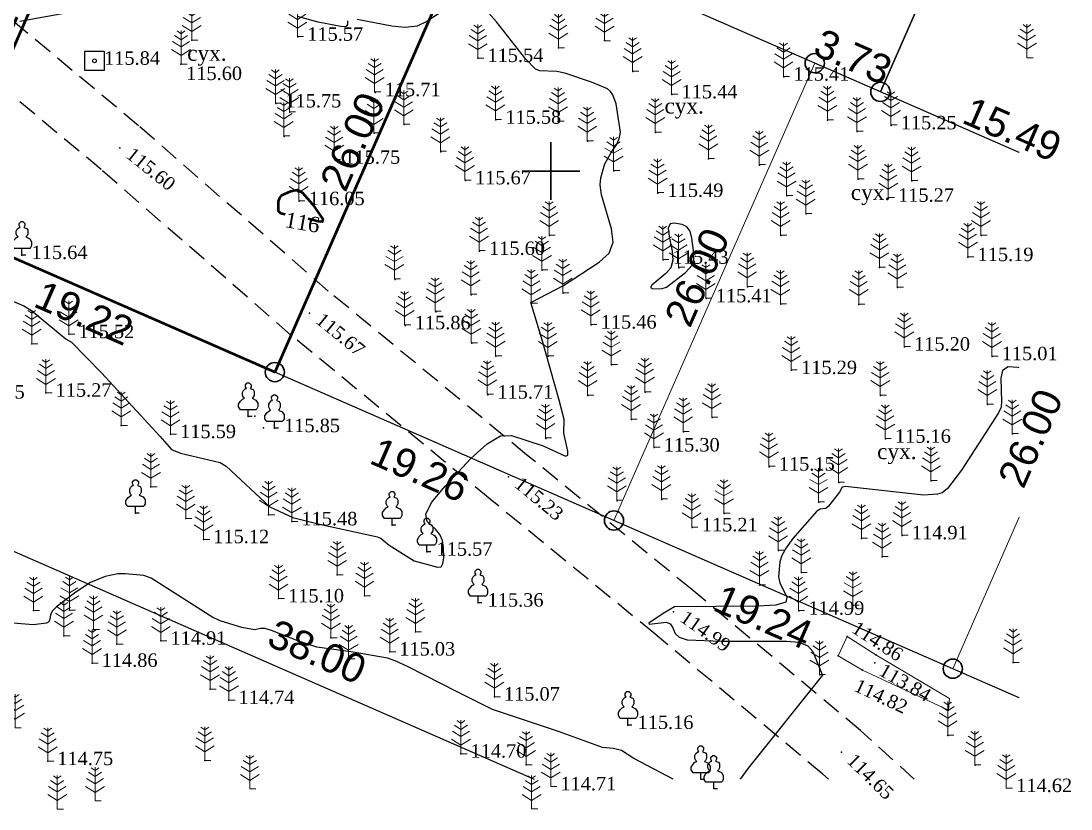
# Model space of a CAD drawing. Header units: millimetres. Extents: x 5405437 to 5405527.1, y 5524916.6 to 5524993.8.
# Drawn here: x 5405472.4 to 5405527.1, y 5524916.8 to 5524957.8 of the extents above; entities that cross this region are included whole.
import ezdxf
from ezdxf.enums import TextEntityAlignment as Align

# ---------------------------------------------------------------- set-up
doc = ezdxf.new("R2010")
doc.units = ezdxf.units.MM
doc.linetypes.add('DASHEDX2', pattern=[1.5, 1, -0.5])
for name, color, linetype, lineweight in [('11900000', 1, 'Continuous', 30), ('рельеф', 7, 'Continuous', 0), ('ТОЧКИ', 7, 'Continuous', 30)]:
    doc.layers.add(name, color=color, linetype=linetype, lineweight=lineweight)
for name, color, linetype in [('SC007', 7, 'Continuous'), ('горизонтали', 42, 'Continuous'), ('дороги', 7, 'Continuous'), ('Ділянки_Межі', 10, 'Continuous'), ('надписи', 7, 'Continuous'), ('отметки', 7, 'Continuous'), ('промеры', 185, 'Continuous'), ('Растительность', 7, 'Continuous')]:
    doc.layers.add(name, color=color, linetype=linetype)
doc.styles.get("Standard").update_dxf_attribs({"font": 'arial.ttf'})
doc.styles.add('times', font='times.ttf')
doc.linetypes.add('канава 0', pattern='A,0.9,0,["|",Standard,S=0.25,R=0,X=0,Y=0],0.1', length=1)

# ---------------------------------------------------------------- blocks, each defined once
blk = doc.blocks.new('SYMBOL902')
at = {"layer": 'SC007'}
blk.add_lwpolyline([(-1.25, -1.25), (-1.25, 1.25), (1.25, 1.25), (1.25, -1.25)], close=True, dxfattribs=at)
blk.add_circle((0, 0), 0.25, dxfattribs=at)
blk = doc.blocks.new('A$C51FE15A3')
at = {"layer": 'Растительность', "color": 94, "lineweight": 0}
for points in [[(-0.201, 1.726), (0, 1.584), (0.201, 1.726)], [(0, 1.75), (0, 0), (0.319, 0)], [(-0.447, 1.172), (0, 0.895), (0.447, 1.172)], [(-0.343, 1.489), (0, 1.267), (0.343, 1.489)], [(-0.493, 0.753), (0, 0.444), (0.493, 0.753)]]:
    blk.add_lwpolyline(points, dxfattribs=at)
blk = doc.blocks.new('A$C2ACB5305')
at = {"layer": 'Растительность'}
blk.add_lwpolyline([(0.2, 0), (0.2, 0), (0, 0), (0, 0.35), (-0.4, 0.35), (-0.5, 0.5), (-0.5, 0.65), (-0.4, 0.8), (-0.3, 0.9), (-0.2, 0.95), (-0.25, 1), (-0.3, 1.1), (-0.3, 1.25), (-0.25, 1.35), (-0.15, 1.45), (-0.1, 1.45), (-0.15, 1.55), (-0.15, 1.65), (-0.05, 1.75), (0.05, 1.75), (0.15, 1.65), (0.15, 1.55), (0.1, 1.45), (0.25, 1.4), (0.3, 1.3), (0.3, 1.1), (0.25, 1), (0.2, 0.95), (0.4, 0.85), (0.5, 0.7), (0.5, 0.5), (0.45, 0.4), (0.4, 0.35), (0, 0.35)], dxfattribs=at)

msp = doc.modelspace()

# ---------------------------------------------------------------- linework, layer by layer
at = {"layer": '11900000', "color": 7}
for points in [[(5405500, 5524948.5, 0), (5405500, 5524951.5, 0)], [(5405500, 5524948.5, 0), (5405500, 5524951.5, 0)], [(5405498.5, 5524950, 0), (5405501.5, 5524950, 0)], [(5405498.5, 5524950, 0), (5405501.5, 5524950, 0)]]:
    msp.add_polyline3d(points, dxfattribs=at)
at = {"layer": 'горизонтали', "color": 32}
for points in [[(5405471.247, 5524943.542, 115.5), (5405472.587, 5524942.982, 115.5), (5405472.977, 5524942.742, 115.5), (5405474.787, 5524941.242, 115.5), (5405475.057, 5524941.092, 115.5), (5405476.617, 5524939.502, 115.5), (5405479.657, 5524936.202, 115.5), (5405480.257, 5524935.502, 115.5), (5405480.727, 5524935.322, 115.5), (5405482.787, 5524934.832, 115.5), (5405483.107, 5524934.632, 115.5), (5405485.377, 5524932.522, 115.5), (5405486.577, 5524931.972, 115.5), (5405487.967, 5524931.622, 115.5), (5405490.987, 5524930.952, 115.5), (5405491.177, 5524930.872, 115.5), (5405491.587, 5524930.532, 115.5), (5405492.887, 5524929.702, 115.5), (5405494.107, 5524929.382, 115.5), (5405494.287, 5524929.402, 115.5), (5405494.387, 5524929.562, 115.5), (5405494.427, 5524929.862, 115.5), (5405494.417, 5524930.412, 115.5), (5405494.367, 5524930.772, 115.5), (5405494.227, 5524931.082, 115.5), (5405493.997, 5524931.362, 115.5), (5405493.567, 5524931.762, 115.5), (5405493.487, 5524932.142, 115.5), (5405493.797, 5524932.752, 115.5), (5405494.497, 5524933.592, 115.5), (5405495.837, 5524935.032, 115.5), (5405496.677, 5524935.802, 115.5), (5405497.377, 5524936.212, 115.5), (5405497.947, 5524936.242, 115.5), (5405499.597, 5524935.692, 115.5), (5405500.757, 5524935.152, 115.5), (5405500.887, 5524935.212, 115.5), (5405500.887, 5524935.422, 115.5), (5405500.677, 5524936.352, 115.5), (5405500.687, 5524937.072, 115.5), (5405500.437, 5524938.082, 115.5), (5405499.527, 5524941.262, 115.5), (5405498.957, 5524943.152, 115.5), (5405500.647, 5524944.052, 115.5), (5405502.517, 5524945.252, 115.5), (5405503.027, 5524945.722, 115.5), (5405503.237, 5524946.302, 115.5), (5405503.157, 5524946.992, 115.5), (5405502.637, 5524948.772, 115.5), (5405502.567, 5524949.282, 115.5), (5405502.597, 5524949.652, 115.5), (5405502.807, 5524950.372, 115.5), (5405503.117, 5524950.942, 115.5), (5405503.407, 5524951.362, 115.5), (5405503.557, 5524951.672, 115.5), (5405503.617, 5524952.032, 115.5), (5405503.387, 5524953.502, 115.5), (5405503.227, 5524953.962, 115.5), (5405503.107, 5524954.142, 115.5), (5405502.947, 5524954.282, 115.5), (5405502.117, 5524954.632, 115.5), (5405500.727, 5524955.102, 115.5), (5405500.317, 5524955.192, 115.5), (5405499.427, 5524955.212, 115.5), (5405499.207, 5524955.312, 115.5), (5405498.697, 5524955.832, 115.5), (5405497.177, 5524957.772, 115.5), (5405496.777, 5524958.222, 115.5)], [(5405476.687, 5524958.562, 115.5), (5405472.377, 5524957.792, 115.5)], [(5405494.657, 5524958.512, 115.5), (5405493.547, 5524957.792, 115.5), (5405493.037, 5524957.552, 115.5), (5405492.427, 5524957.482, 115.5), (5405491.717, 5524957.552, 115.5), (5405489.917, 5524957.892, 115.5)], [(5405489.417, 5524957.822, 115.5), (5405489.417, 5524957.632, 115.5), (5405489.357, 5524957.532, 115.5), (5405489.167, 5524957.512, 115.5), (5405487.897, 5524957.762, 115.5), (5405486.817, 5524958.042, 115.5)], [(5405524.361, 5524939.762, 115), (5405524.307, 5524939.772, 115), (5405523.787, 5524939.802, 115), (5405523.487, 5524939.622, 115), (5405523.397, 5524939.212, 115), (5405523.437, 5524938.012, 115), (5405523.417, 5524937.712, 115), (5405523.277, 5524937.422, 115), (5405521.367, 5524934.432, 115), (5405520.637, 5524933.472, 115), (5405520.357, 5524933.252, 115), (5405520.107, 5524933.172, 115), (5405519.377, 5524933.132, 115), (5405515.317, 5524933.572, 115), (5405515.157, 5524933.552, 115), (5405515.007, 5524933.282, 115), (5405514.437, 5524932.562, 115), (5405514.297, 5524932.442, 115), (5405514.007, 5524932.392, 115), (5405513.837, 5524932.302, 115), (5405512.587, 5524930.872, 115), (5405512.237, 5524930.392, 115), (5405512.007, 5524929.992, 115), (5405511.907, 5524929.652, 115), (5405511.847, 5524928.882, 115), (5405511.907, 5524928.572, 115), (5405512.277, 5524927.812, 115), (5405512.217, 5524927.552, 115), (5405511.707, 5524927.402, 115), (5405510.757, 5524927.342, 115), (5405506.437, 5524927.322, 115), (5405505.837, 5524926.972, 115), (5405505.087, 5524926.472, 115), (5405505.117, 5524926.412, 115), (5405506.007, 5524926.522, 115), (5405506.197, 5524926.432, 115), (5405506.327, 5524926.252, 115), (5405506.467, 5524925.922, 115), (5405506.667, 5524925.732, 115), (5405507.097, 5524925.602, 115), (5405508.877, 5524925.522, 115), (5405512.267, 5524925.532, 115), (5405512.917, 5524925.482, 115), (5405513.367, 5524925.292, 115), (5405513.617, 5524924.982, 115), (5405514.087, 5524923.822, 115), (5405514.137, 5524923.762, 115), (5405510.257, 5524918.922, 115), (5405509.851, 5524918.345, 115)], [(5405506.365, 5524918.345, 115), (5405504.307, 5524919.412, 115), (5405503.667, 5524919.842, 115), (5405503.257, 5524919.942, 115), (5405502.677, 5524919.992, 115), (5405500.397, 5524920.822, 115), (5405496.957, 5524921.962, 115), (5405495.117, 5524922.882, 115), (5405492.577, 5524924.192, 115), (5405491.907, 5524924.502, 115), (5405491.497, 5524924.642, 115), (5405489.717, 5524924.962, 115), (5405487.817, 5524925.212, 115), (5405486.837, 5524925.542, 115), (5405485.467, 5524926.082, 115), (5405485.117, 5524926.182, 115), (5405484.917, 5524926.182, 115), (5405484.577, 5524926.112, 115), (5405483.927, 5524926.242, 115), (5405482.847, 5524926.562, 115), (5405482.417, 5524926.762, 115), (5405479.207, 5524928.812, 115), (5405478.827, 5524928.942, 115), (5405477.857, 5524929.032, 115), (5405477.477, 5524929.032, 115), (5405476.817, 5524928.892, 115), (5405476.057, 5524928.582, 115), (5405475.287, 5524928.082, 115), (5405474.287, 5524927.322, 115), (5405474.057, 5524927.082, 115), (5405473.967, 5524926.902, 115), (5405473.937, 5524926.672, 115), (5405473.877, 5524926.542, 115), (5405473.767, 5524926.462, 115), (5405473.067, 5524926.382, 115), (5405472.027, 5524926.462, 115)]]:
    msp.add_polyline3d(points, dxfattribs=at)
at = {"layer": 'горизонтали', "color": 32, "lineweight": 50}
for points in [[(5405485.837, 5524948.412, 116), (5405485.897, 5524948.602, 116), (5405486.007, 5524948.742, 116), (5405486.467, 5524948.962, 116), (5405486.797, 5524949.022, 116), (5405487.067, 5524948.882, 116), (5405487.597, 5524948.272, 116), (5405488.137, 5524947.492, 116), (5405488.107, 5524947.362, 116), (5405487.897, 5524947.382, 116), (5405487.372, 5524947.522, 116)], [(5405486.182, 5524947.73, 116), (5405486.167, 5524947.732, 116), (5405485.947, 5524947.792, 116), (5405485.827, 5524947.912, 116), (5405485.837, 5524948.412, 116), (5405485.837, 5524948.412, 116)]]:
    msp.add_polyline3d(points, dxfattribs=at)
at = {"layer": 'горизонтали', "color": 32}
msp.add_polyline3d([(5405505.787, 5524943.882, 115.5), (5405506.007, 5524943.962, 115.5), (5405506.997, 5524944.722, 115.5), (5405507.357, 5524945.102, 115.5), (5405507.427, 5524945.242, 115.5), (5405507.417, 5524945.872, 115.5), (5405507.337, 5524946.502, 115.5), (5405507.247, 5524946.872, 115.5), (5405507.077, 5524947.102, 115.5), (5405506.837, 5524947.222, 115.5), (5405506.407, 5524947.292, 115.5), (5405506.197, 5524947.252, 115.5), (5405506.107, 5524947.022, 115.5), (5405506.147, 5524946.602, 115.5), (5405506.307, 5524945.832, 115.5), (5405506.337, 5524945.362, 115.5), (5405506.237, 5524944.972, 115.5), (5405505.977, 5524944.672, 115.5), (5405505.257, 5524944.062, 115.5), (5405505.187, 5524943.932, 115.5), (5405505.297, 5524943.872, 115.5), (5405505.787, 5524943.882, 115.5)], close=True, dxfattribs=at)
at = {"layer": 'дороги', "color": 7, "linetype": 'DASHEDX2', "elevation": 112.707}
for points in [[(5405518.902, 5524918.345), (5405516.109, 5524920.874), (5405507.325, 5524928.213), (5405498.739, 5524935.236), (5405488.419, 5524943.754), (5405478.555, 5524952.36), (5405468.249, 5524960.953), (5405455.043, 5524972.142), (5405441.617, 5524984.044)], [(5405514.44, 5524918.345), (5405514.139, 5524918.61), (5405505.413, 5524925.901), (5405496.835, 5524932.918), (5405486.477, 5524941.466), (5405476.607, 5524950.078), (5405466.319, 5524958.657), (5405453.079, 5524969.874), (5405441.617, 5524980.035)]]:
    msp.add_lwpolyline(points, dxfattribs=at)
at = {"layer": 'Ділянки_Межі', "lineweight": 25}
for points in [[(5405441.617, 5524959.331), (5405454.09, 5524981.728), (5405478.451, 5524971.063), (5405468.029, 5524947.243), (5405453.355, 5524953.667), (5405450.548, 5524947.255), (5405441.617, 5524951.134)], [(5405524.361, 5524970.586), (5405517.141, 5524954.124), (5405513.725, 5524955.62), (5405499.497, 5524961.849)], [(5405517.141, 5524954.124), (5405524.361, 5524970.586)], [(5405524.361, 5524950.963), (5405517.141, 5524954.124)], [(5405524.361, 5524922.58), (5405520.904, 5524924.094), (5405503.281, 5524931.809), (5405485.638, 5524939.534), (5405468.029, 5524947.243), (5405453.355, 5524953.667), (5405450.548, 5524947.255), (5405447.741, 5524940.842), (5405469.694, 5524931.231), (5405499.127, 5524918.345)]]:
    msp.add_lwpolyline(points, dxfattribs=at)
at = {"layer": 'Ділянки_Межі', "lineweight": 50}
msp.add_lwpolyline([(5405468.029, 5524947.243), (5405478.451, 5524971.063), (5405481.853, 5524969.573), (5405496.065, 5524963.351), (5405485.638, 5524939.534)], close=True, dxfattribs=at)
at = {"layer": 'Ділянки_Межі', "lineweight": 0}
msp.add_lwpolyline([(5405485.638, 5524939.534), (5405496.065, 5524963.351), (5405499.497, 5524961.849), (5405513.725, 5524955.62), (5405503.281, 5524931.809)], close=True, dxfattribs=at)
for points in [[(5405503.281, 5524931.809), (5405513.725, 5524955.62), (5405517.141, 5524954.124), (5405524.361, 5524950.963)], [(5405524.361, 5524931.99), (5405520.904, 5524924.094), (5405503.281, 5524931.809)], [(5405520.904, 5524924.094), (5405524.361, 5524931.99)], [(5405464.148, 5524918.345), (5405469.694, 5524931.231), (5405499.127, 5524918.345)], [(5405524.361, 5524922.58), (5405520.904, 5524924.094)]]:
    msp.add_lwpolyline(points, dxfattribs=at)
at = {"layer": 'отметки', "color": 7}
for p in [(5405481.322, 5524956.818, 115.546), (5405486.827, 5524956.986, 115.569), (5405502.787, 5524956.792, 115.395), (5405500.39, 5524956.425, 115.46), (5405480.755, 5524955.573, 115.604), (5405496.2, 5524955.88, 115.544), (5405504.259, 5524955.194, 115.456), (5405512.115, 5524954.909, 115.414), (5405490.852, 5524954.098, 115.71), (5405506.296, 5524953.987, 115.444), (5405485.688, 5524953.515, 115.75), (5405486.416, 5524953.064, 115.729), (5405492.365, 5524952.421, 115.701), (5405497.129, 5524952.664, 115.578), (5405500.383, 5524952.575, 115.59), (5405514.395, 5524952.65, 115.346), (5405517.7, 5524952.375, 115.247), (5405486.117, 5524951.806, 115.787), (5405490.805, 5524951.972, 115.707), (5405505.44, 5524952.006, 115.433), (5405515.931, 5524952.058, 115.302), (5405477.581, 5524951.219, 115.596), (5405501.911, 5524951.555, 115.569), (5405488.755, 5524950.58, 115.753), (5405494.275, 5524951.004, 115.729), (5405508.201, 5524950.635, 115.465), (5405503.277, 5524950.01, 115.466), (5405510.856, 5524950.314, 115.404), (5405495.552, 5524949.511, 115.674), (5405515.977, 5524949.577, 115.353), (5405518.772, 5524949.489, 115.137), (5405486.906, 5524948.427, 116.05), (5405505.567, 5524948.856, 115.486), (5405512.272, 5524948.707, 115.361), (5405517.561, 5524948.602, 115.266), (5405513.276, 5524947.77, 115.317), (5405499.924, 5524946.65, 115.608), (5405511.964, 5524946.65, 115.383), (5405522.379, 5524946.645, 115.135), (5405472.486, 5524945.62, 115.639), (5405496.285, 5524945.835, 115.598), (5405505.833, 5524945.375, 115.429), (5405521.696, 5524945.514, 115.19), (5405499.548, 5524944.84, 115.549), (5405506.662, 5524944.969, 115.522), (5405517.099, 5524944.978, 115.232), (5405491.891, 5524944.363, 115.879), (5405510.22, 5524943.974, 115.341), (5405495.858, 5524943.561, 115.656), (5405500.637, 5524943.647, 115.486), (5405518.03, 5524943.934, 115.182), (5405498.996, 5524943.104, 115.498), (5405508.079, 5524943.367, 115.412), (5405511.959, 5524943.066, 115.351), (5405516.027, 5524943.053, 115.268), (5405487.448, 5524942.61, 115.672), (5405494.009, 5524942.679, 115.747), (5405492.418, 5524941.965, 115.86), (5405502.091, 5524941.999, 115.461), (5405474.918, 5524941.502, 115.524), (5405472.992, 5524941.013, 115.4), (5405495.886, 5524941.042, 115.632), (5405518.394, 5524940.851, 115.203), (5405497.142, 5524940.364, 115.647), (5405499.857, 5524940.358, 115.497), (5405522.951, 5524940.355, 115.011), (5405503.161, 5524939.913, 115.424), (5405512.517, 5524939.631, 115.291), (5405473.735, 5524938.453, 115.267), (5405496.716, 5524938.354, 115.709), (5405501.929, 5524938.316, 115.443), (5405504.906, 5524938.485, 115.374), (5405517.142, 5524938.317, 115.095), (5405522.705, 5524937.85, 115.021), (5405484.257, 5524937.224, 115.766), (5405484.598, 5524937.235, 115.868), (5405504.192, 5524937.072, 115.32), (5405508.389, 5524937.169, 115.265), (5405477.652, 5524936.759, 115.284), (5405485.047, 5524936.636, 115.768), (5405485.622, 5524936.608, 115.847), (5405506.897, 5524936.433, 115.304), (5405524.009, 5524936.324, 114.964), (5405480.213, 5524936.298, 115.587), (5405499.743, 5524936.083, 115.546), (5405517.399, 5524936.057, 115.158), (5405505.373, 5524935.601, 115.302), (5405511.358, 5524934.607, 115.148), (5405497.787, 5524934.077, 115.235), (5405514.974, 5524933.791, 115.006), (5405519.785, 5524933.882, 115.034), (5405479.196, 5524933.563, 115.152), (5405503.454, 5524932.84, 115.409), (5405505.763, 5524932.91, 115.239), (5405513.932, 5524932.759, 115.009), (5405478.389, 5524932.183, 115.088), (5405485.318, 5524932.112, 115.465), (5405509.014, 5524932.168, 115.137), (5405481.01, 5524931.905, 115.168), (5405486.525, 5524931.757, 115.482), (5405491.737, 5524931.57, 115.581), (5405507.351, 5524931.444, 115.21), (5405516.16, 5524930.875, 114.961), (5405518.275, 5524931.031, 114.911), (5405481.937, 5524930.828, 115.12), (5405493.552, 5524930.176, 115.568), (5405511.832, 5524930.242, 115.01), (5405517.24, 5524929.918, 114.894), (5405488.882, 5524928.979, 115.232), (5405513.036, 5524929.098, 114.923), (5405510.866, 5524928.445, 115.058), (5405485.83, 5524927.744, 115.102), (5405490.304, 5524927.894, 115.255), (5405473.083, 5524927.115, 115.034), (5405474.951, 5524927.14, 114.965), (5405496.209, 5524927.525, 115.361), (5405506.369, 5524927.057, 114.986), (5405512.896, 5524927.102, 114.987), (5405515.719, 5524927.381, 114.835), (5405476.206, 5524926.134, 114.917), (5405492.955, 5524926.011, 115.114), (5405474.671, 5524925.812, 114.968), (5405479.71, 5524925.541, 114.906), (5405488.555, 5524925.705, 115.049), (5405515.417, 5524925.776, 114.859), (5405477.424, 5524925.364, 114.9), (5405491.614, 5524924.979, 115.026), (5405476.131, 5524924.389, 114.86), (5405489.477, 5524924.608, 114.967), (5405514.935, 5524924.762, 114.808), (5405516.853, 5524924.401, 113.843), (5405516.905, 5524924.809, 114.797), (5405524.051, 5524924.408, 114.67), (5405513.984, 5524923.769, 115.015), (5405516.21, 5524924.022, 114.82), (5405482.272, 5524923.028, 114.814), (5405483.251, 5524922.456, 114.741), (5405497.058, 5524922.632, 115.074), (5405520.675, 5524921.927, 114.61), (5405504.008, 5524921.156, 115.164), (5405520.65, 5524920.613, 114.735), (5405495.32, 5524919.663, 114.701), (5405515.124, 5524919.742, 114.654), (5405473.824, 5524919.272, 114.747), (5405481.999, 5524919.319, 114.68), (5405498.706, 5524919.08, 114.755), (5405522.068, 5524919.077, 114.738)]:
    msp.add_point(p, dxfattribs=at)
at = {"layer": 'рельеф', "color": 7, "linetype": 'канава 0', "elevation": 114.859}
for points in [[(5405515.417, 5524925.776), (5405514.935, 5524924.762), (5405516.21, 5524924.022), (5405520.675, 5524921.927), (5405520.738, 5524922.537)], [(5405520.738, 5524922.537), (5405516.905, 5524924.809), (5405515.417, 5524925.776)]]:
    msp.add_lwpolyline(points, dxfattribs=at)
at = {"layer": 'ТОЧКИ'}
for centre in [(5405513.725, 5524955.62, 107.24), (5405517.141, 5524954.124, 107.24), (5405485.638, 5524939.534), (5405503.281, 5524931.809), (5405520.904, 5524924.094)]:
    msp.add_circle(centre, 0.5, dxfattribs=at)

# ---------------------------------------------------------------- block references
at = {"layer": 'отметки', "color": 7, "xscale": 0.400000000372529, "yscale": 0.400000000372529, "zscale": 0.400000000372529}
msp.add_blockref('SYMBOL902', (5405476.26, 5524955.74, 115.84), dxfattribs=at)
at = {"layer": 'Растительность', "color": 7}
for name, p in [('A$C51FE15A3', (5405486.81, 5524957, 115.57)), ('A$C51FE15A3', (5405481.32, 5524956.82, 115.55)), ('A$C51FE15A3', (5405500.39, 5524956.42, 115.46)), ('A$C51FE15A3', (5405502.79, 5524956.79, 115.4)), ('A$C51FE15A3', (5405496.2, 5524955.88, 115.54)), ('A$C51FE15A3', (5405524.76, 5524955.9, 115.18)), ('A$C51FE15A3', (5405480.76, 5524955.57, 115.6)), ('A$C51FE15A3', (5405504.25, 5524955.21, 115.46)), ('A$C51FE15A3', (5405512.1, 5524954.93, 115.42)), ('A$C51FE15A3', (5405490.83, 5524954.12, 115.71)), ('A$C51FE15A3', (5405506.28, 5524954.01, 115.44)), ('A$C51FE15A3', (5405485.67, 5524953.54, 115.75)), ('A$C51FE15A3', (5405486.4, 5524953.08, 115.73)), ('A$C51FE15A3', (5405497.11, 5524952.69, 115.58)), ('A$C51FE15A3', (5405500.37, 5524952.6, 115.59)), ('A$C51FE15A3', (5405514.38, 5524952.67, 115.35)), ('A$C51FE15A3', (5405492.35, 5524952.44, 115.7)), ('A$C51FE15A3', (5405515.92, 5524952.08, 115.3)), ('A$C51FE15A3', (5405517.69, 5524952.4, 115.25)), ('A$C51FE15A3', (5405486.1, 5524951.83, 115.79)), ('A$C51FE15A3', (5405490.79, 5524951.99, 115.71)), ('A$C51FE15A3', (5405501.89, 5524951.58, 115.57)), ('A$C51FE15A3', (5405505.43, 5524952.03, 115.43)), ('A$C51FE15A3', (5405494.25, 5524951.03, 115.73)), ('A$C51FE15A3', (5405488.73, 5524950.6, 115.75)), ('A$C51FE15A3', (5405508.19, 5524950.66, 115.47)), ('A$C51FE15A3', (5405503.26, 5524950.03, 115.47)), ('A$C51FE15A3', (5405510.84, 5524950.34, 115.4)), ('A$C51FE15A3', (5405495.53, 5524949.53, 115.67)), ('A$C51FE15A3', (5405515.97, 5524949.6, 115.35)), ('A$C51FE15A3', (5405518.76, 5524949.51, 115.14)), ('A$C51FE15A3', (5405505.55, 5524948.88, 115.49)), ('A$C51FE15A3', (5405486.88, 5524948.45, 116.05)), ('A$C51FE15A3', (5405512.26, 5524948.73, 115.36)), ('A$C51FE15A3', (5405517.55, 5524948.62, 115.27)), ('A$C51FE15A3', (5405513.26, 5524947.79, 115.32)), ('A$C51FE15A3', (5405499.91, 5524946.67, 115.61)), ('A$C51FE15A3', (5405511.95, 5524946.67, 115.38)), ('A$C51FE15A3', (5405522.37, 5524946.67, 115.14)), ('A$C2ACB5305', (5405472.486, 5524945.62, 115.639)), ('A$C51FE15A3', (5405496.26, 5524945.86, 115.6)), ('A$C51FE15A3', (5405521.69, 5524945.54, 115.19)), ('A$C51FE15A3', (5405505.82, 5524945.4, 115.43)), ('A$C51FE15A3', (5405506.64, 5524944.99, 115.52)), ('A$C51FE15A3', (5405517.09, 5524945, 115.23)), ('A$C51FE15A3', (5405491.86, 5524944.39, 115.88)), ('A$C51FE15A3', (5405499.53, 5524944.86, 115.55)), ('A$C51FE15A3', (5405510.21, 5524944, 115.34)), ('A$C51FE15A3', (5405518.02, 5524943.95, 115.18)), ('A$C51FE15A3', (5405495.83, 5524943.59, 115.66)), ('A$C51FE15A3', (5405500.62, 5524943.67, 115.49)), ('A$C51FE15A3', (5405508.06, 5524943.39, 115.41)), ('A$C51FE15A3', (5405498.98, 5524943.12, 115.5)), ('A$C51FE15A3', (5405511.94, 5524943.09, 115.35)), ('A$C51FE15A3', (5405516.01, 5524943.08, 115.27)), ('A$C51FE15A3', (5405493.98, 5524942.7, 115.75)), ('A$C51FE15A3', (5405492.39, 5524941.99, 115.86)), ('A$C51FE15A3', (5405502.07, 5524942.02, 115.46)), ('A$C51FE15A3', (5405474.918, 5524941.502, 115.524)), ('A$C51FE15A3', (5405472.992, 5524941.013, 115.4)), ('A$C51FE15A3', (5405495.86, 5524941.06, 115.63)), ('A$C51FE15A3', (5405518.38, 5524940.87, 115.2)), ('A$C51FE15A3', (5405497.12, 5524940.39, 115.65)), ('A$C51FE15A3', (5405499.84, 5524940.38, 115.5)), ('A$C51FE15A3', (5405522.94, 5524940.37, 115.01)), ('A$C51FE15A3', (5405503.14, 5524939.93, 115.42)), ('A$C51FE15A3', (5405512.5, 5524939.65, 115.29)), ('A$C51FE15A3', (5405473.735, 5524938.453, 115.267)), ('A$C51FE15A3', (5405496.69, 5524938.38, 115.71)), ('A$C51FE15A3', (5405504.89, 5524938.51, 115.37)), ('A$C51FE15A3', (5405501.91, 5524938.34, 115.44)), ('A$C51FE15A3', (5405517.13, 5524938.34, 115.1)), ('A$C51FE15A3', (5405522.7, 5524937.87, 115.02)), ('A$C51FE15A3', (5405477.652, 5524936.759, 115.284)), ('A$C2ACB5305', (5405484.257, 5524937.224, 115.766)), ('A$C51FE15A3', (5405504.17, 5524937.09, 115.32)), ('A$C51FE15A3', (5405508.37, 5524937.19, 115.27)), ('A$C51FE15A3', (5405480.213, 5524936.298, 115.587)), ('A$C2ACB5305', (5405485.622, 5524936.608, 115.847)), ('A$C51FE15A3', (5405506.88, 5524936.45, 115.31)), ('A$C51FE15A3', (5405524, 5524936.34, 114.96)), ('A$C51FE15A3', (5405499.72, 5524936.11, 115.55)), ('A$C51FE15A3', (5405517.39, 5524936.08, 115.16)), ('A$C51FE15A3', (5405505.36, 5524935.62, 115.3)), ('A$C51FE15A3', (5405511.34, 5524934.63, 115.15)), ('A$C51FE15A3', (5405479.196, 5524933.563, 115.152)), ('A$C51FE15A3', (5405514.96, 5524933.81, 115.01)), ('A$C51FE15A3', (5405519.77, 5524933.9, 115.03)), ('A$C51FE15A3', (5405505.75, 5524932.93, 115.24)), ('A$C51FE15A3', (5405503.43, 5524932.86, 115.41)), ('A$C51FE15A3', (5405513.92, 5524932.78, 115.01)), ('A$C2ACB5305', (5405478.389, 5524932.183, 115.088)), ('A$C51FE15A3', (5405481.01, 5524931.905, 115.168)), ('A$C51FE15A3', (5405485.318, 5524932.112, 115.465)), ('A$C51FE15A3', (5405509, 5524932.19, 115.14)), ('A$C51FE15A3', (5405486.525, 5524931.757, 115.482)), ('A$C2ACB5305', (5405491.737, 5524931.57, 115.581)), ('A$C51FE15A3', (5405507.33, 5524931.46, 115.21)), ('A$C51FE15A3', (5405481.937, 5524930.828, 115.12)), ('A$C51FE15A3', (5405516.15, 5524930.89, 114.96)), ('A$C51FE15A3', (5405518.26, 5524931.05, 114.91)), ('A$C51FE15A3', (5405511.82, 5524930.26, 115.01)), ('A$C2ACB5305', (5405493.552, 5524930.176, 115.568)), ('A$C51FE15A3', (5405517.23, 5524929.93, 114.89)), ('A$C51FE15A3', (5405513.02, 5524929.11, 114.92)), ('A$C51FE15A3', (5405488.882, 5524928.979, 115.232)), ('A$C51FE15A3', (5405510.85, 5524928.46, 115.06)), ('A$C51FE15A3', (5405485.83, 5524927.744, 115.102)), ('A$C51FE15A3', (5405490.304, 5524927.894, 115.255)), ('A$C2ACB5305', (5405496.209, 5524927.525, 115.361)), ('A$C51FE15A3', (5405473.083, 5524927.115, 115.034)), ('A$C51FE15A3', (5405474.951, 5524927.14, 114.965)), ('A$C51FE15A3', (5405512.88, 5524927.12, 114.99)), ('A$C51FE15A3', (5405515.71, 5524927.4, 114.84)), ('A$C51FE15A3', (5405476.206, 5524926.134, 114.917)), ('A$C51FE15A3', (5405492.955, 5524926.011, 115.114)), ('A$C51FE15A3', (5405474.671, 5524925.812, 114.968)), ('A$C51FE15A3', (5405477.424, 5524925.364, 114.9)), ('A$C51FE15A3', (5405479.71, 5524925.541, 114.906)), ('A$C51FE15A3', (5405488.555, 5524925.705, 115.049)), ('A$C51FE15A3', (5405491.614, 5524924.979, 115.026)), ('A$C51FE15A3', (5405476.131, 5524924.389, 114.86)), ('A$C51FE15A3', (5405489.477, 5524924.608, 114.967)), ('A$C51FE15A3', (5405524.04, 5524924.42, 114.67)), ('A$C51FE15A3', (5405513.97, 5524923.79, 115.02)), ('A$C51FE15A3', (5405482.272, 5524923.028, 114.814)), ('A$C51FE15A3', (5405497.058, 5524922.632, 115.074)), ('A$C51FE15A3', (5405483.251, 5524922.456, 114.741)), ('A$C51FE15A3', (5405472.13, 5524921.019, 114.758)), ('A$C2ACB5305', (5405504.008, 5524921.156, 115.164)), ('A$C51FE15A3', (5405520.64, 5524920.63, 114.74)), ('A$C51FE15A3', (5405473.824, 5524919.272, 114.747)), ('A$C51FE15A3', (5405481.999, 5524919.319, 114.68)), ('A$C51FE15A3', (5405495.32, 5524919.663, 114.701)), ('A$C51FE15A3', (5405498.706, 5524919.08, 114.755)), ('A$C51FE15A3', (5405522.05, 5524919.09, 114.74)), ('A$C2ACB5305', (5405507.793, 5524918.32, 115.069)), ('A$C51FE15A3', (5405484.339, 5524917.833, 114.728)), ('A$C51FE15A3', (5405499.992, 5524917.959, 114.712)), ('A$C2ACB5305', (5405508.468, 5524917.832, 115.072)), ('A$C51FE15A3', (5405523.69, 5524917.88, 114.62)), ('A$C51FE15A3', (5405476.286, 5524917.209, 114.749)), ('A$C51FE15A3', (5405474.321, 5524916.788, 114.745)), ('A$C51FE15A3', (5405498.998, 5524916.789, 114.563))]:
    msp.add_blockref(name, p, dxfattribs=at)

# ---------------------------------------------------------------- texts
at = {"layer": 'горизонтали', "color": 32, "lineweight": 50, "style": 'times'}
msp.add_text('116', height=0.8, rotation=350.0513, dxfattribs=at).set_placement((5405486.255, 5524947.881, 181.067), align=Align.TOP_LEFT)
at = {"layer": 'надписи', "color": 7, "style": 'times'}
for p in [(5405481.081, 5524956.545, 111.861), (5405505.91, 5524953.797, 111.861), (5405515.602, 5524949.294, 111.861), (5405516.972, 5524935.805, 111.861)]:
    msp.add_text('сух.', height=0.8, dxfattribs=at).set_placement(p, align=Align.TOP_LEFT)
at = {"layer": 'отметки', "color": 7, "style": 'times'}
for s, p in [('115.57', (5405487.327, 5524957.486, 115.569)), ('115.84', (5405476.758, 5524956.236, 115.844)), ('115.84', (5405476.758, 5524956.236, 115.844)), ('115.54', (5405496.7, 5524956.38, 115.544)), ('115.60', (5405481.027, 5524955.441, 115.604)), ('115.41', (5405512.615, 5524955.409, 115.414)), ('115.71', (5405491.352, 5524954.598, 115.71)), ('115.44', (5405506.796, 5524954.487, 115.444)), ('115.75', (5405486.188, 5524954.015, 115.75)), ('115.58', (5405497.629, 5524953.164, 115.578)), ('115.25', (5405518.2, 5524952.875, 115.247)), ('115.75', (5405489.255, 5524951.08, 115.753)), ('115.67', (5405496.052, 5524950.011, 115.674)), ('116.05', (5405487.406, 5524948.927, 116.05)), ('115.49', (5405506.067, 5524949.356, 115.486)), ('115.27', (5405518.061, 5524949.102, 115.266)), ('115.60', (5405496.785, 5524946.335, 115.598)), ('115.64', (5405472.986, 5524946.12, 115.639)), ('115.43', (5405506.333, 5524945.875, 115.429)), ('115.19', (5405522.196, 5524946.014, 115.19)), ('115.41', (5405508.579, 5524943.867, 115.412)), ('115.86', (5405492.918, 5524942.465, 115.86)), ('115.46', (5405502.591, 5524942.499, 115.461)), ('115.52', (5405475.418, 5524942.002, 115.524)), ('115.20', (5405518.894, 5524941.351, 115.203)), ('115.01', (5405523.451, 5524940.855, 115.011)), ('115.29', (5405513.017, 5524940.131, 115.291)), ('115.05', (5405469.721, 5524938.855, 115.053)), ('115.27', (5405474.235, 5524938.953, 115.267)), ('115.71', (5405497.216, 5524938.854, 115.709)), ('115.85', (5405486.122, 5524937.108, 115.847)), ('115.59', (5405480.713, 5524936.798, 115.587)), ('115.16', (5405517.899, 5524936.557, 115.158)), ('115.30', (5405505.873, 5524936.101, 115.302)), ('115.15', (5405511.858, 5524935.107, 115.148)), ('115.48', (5405487.025, 5524932.257, 115.482)), ('115.21', (5405507.851, 5524931.944, 115.21)), ('114.91', (5405518.775, 5524931.531, 114.911)), ('115.12', (5405482.437, 5524931.328, 115.12)), ('115.57', (5405494.052, 5524930.676, 115.568)), ('115.10', (5405486.33, 5524928.244, 115.102)), ('115.36', (5405496.709, 5524928.025, 115.361)), ('114.99', (5405513.396, 5524927.602, 114.987)), ('114.91', (5405480.21, 5524926.041, 114.906)), ('115.03', (5405492.114, 5524925.479, 115.026)), ('114.86', (5405476.631, 5524924.889, 114.86)), ('114.74', (5405483.751, 5524922.956, 114.741)), ('115.07', (5405497.558, 5524923.132, 115.074)), ('115.16', (5405504.508, 5524921.656, 115.164)), ('114.70', (5405495.82, 5524920.163, 114.701)), ('114.75', (5405474.324, 5524919.772, 114.747)), ('114.71', (5405500.492, 5524918.459, 114.712)), ('114.62', (5405524.206, 5524918.371, 114.617))]:
    msp.add_text(s, height=0.7, dxfattribs=at).set_placement(p, align=Align.TOP_LEFT)
for s, rotation, p in [('115.60', 321.209, (5405478.284, 5524951.295, 115.596)), ('115.67', 320.8052, (5405488.151, 5524942.682, 115.672)), ('115.23', 320.3965, (5405498.491, 5524934.144, 115.235)), ('114.99', 324.6159, (5405507.066, 5524927.175, 114.986)), ('114.86', 326.9815, (5405515.967, 5524926.616, 114.859)), ('113.84', 329.8078, (5405517.349, 5524924.408, 113.843)), ('114.82', 334.8638, (5405516.008, 5524923.599, 114.82)), ('114.65', 315.6218, (5405515.831, 5524919.75, 114.654))]:
    msp.add_text(s, height=0.7, rotation=rotation, dxfattribs=at).set_placement(p, align=Align.TOP_LEFT)
at = {"layer": 'промеры', "char_height": 1.5, "attachment_point": 1}
for s, insert, rotation in [('26.00', (5405470.501, 5524957.613), 66.3795), ('3.73', (5405514.156, 5524957.467), 336.3558), ('26.00', (5405487.936, 5524949.44), 66.3795), ('15.49', (5405521.911, 5524953.919), 336.3558), ('26.00', (5405505.857, 5524942.377), 66.3795), ('19.22', (5405473.616, 5524944.351), 336.3558), ('26.00', (5405523.203, 5524934), 66.3795), ('19.26', (5405491.086, 5524936.192), 336.3558), ('19.24', (5405508.95, 5524928.542), 336.3558), ('38.00', (5405485.744, 5524926.721), 336.3558)]:
    msp.add_mtext(s, dxfattribs=dict(at, insert=insert, rotation=rotation))

doc.saveas('drawing.dxf')
